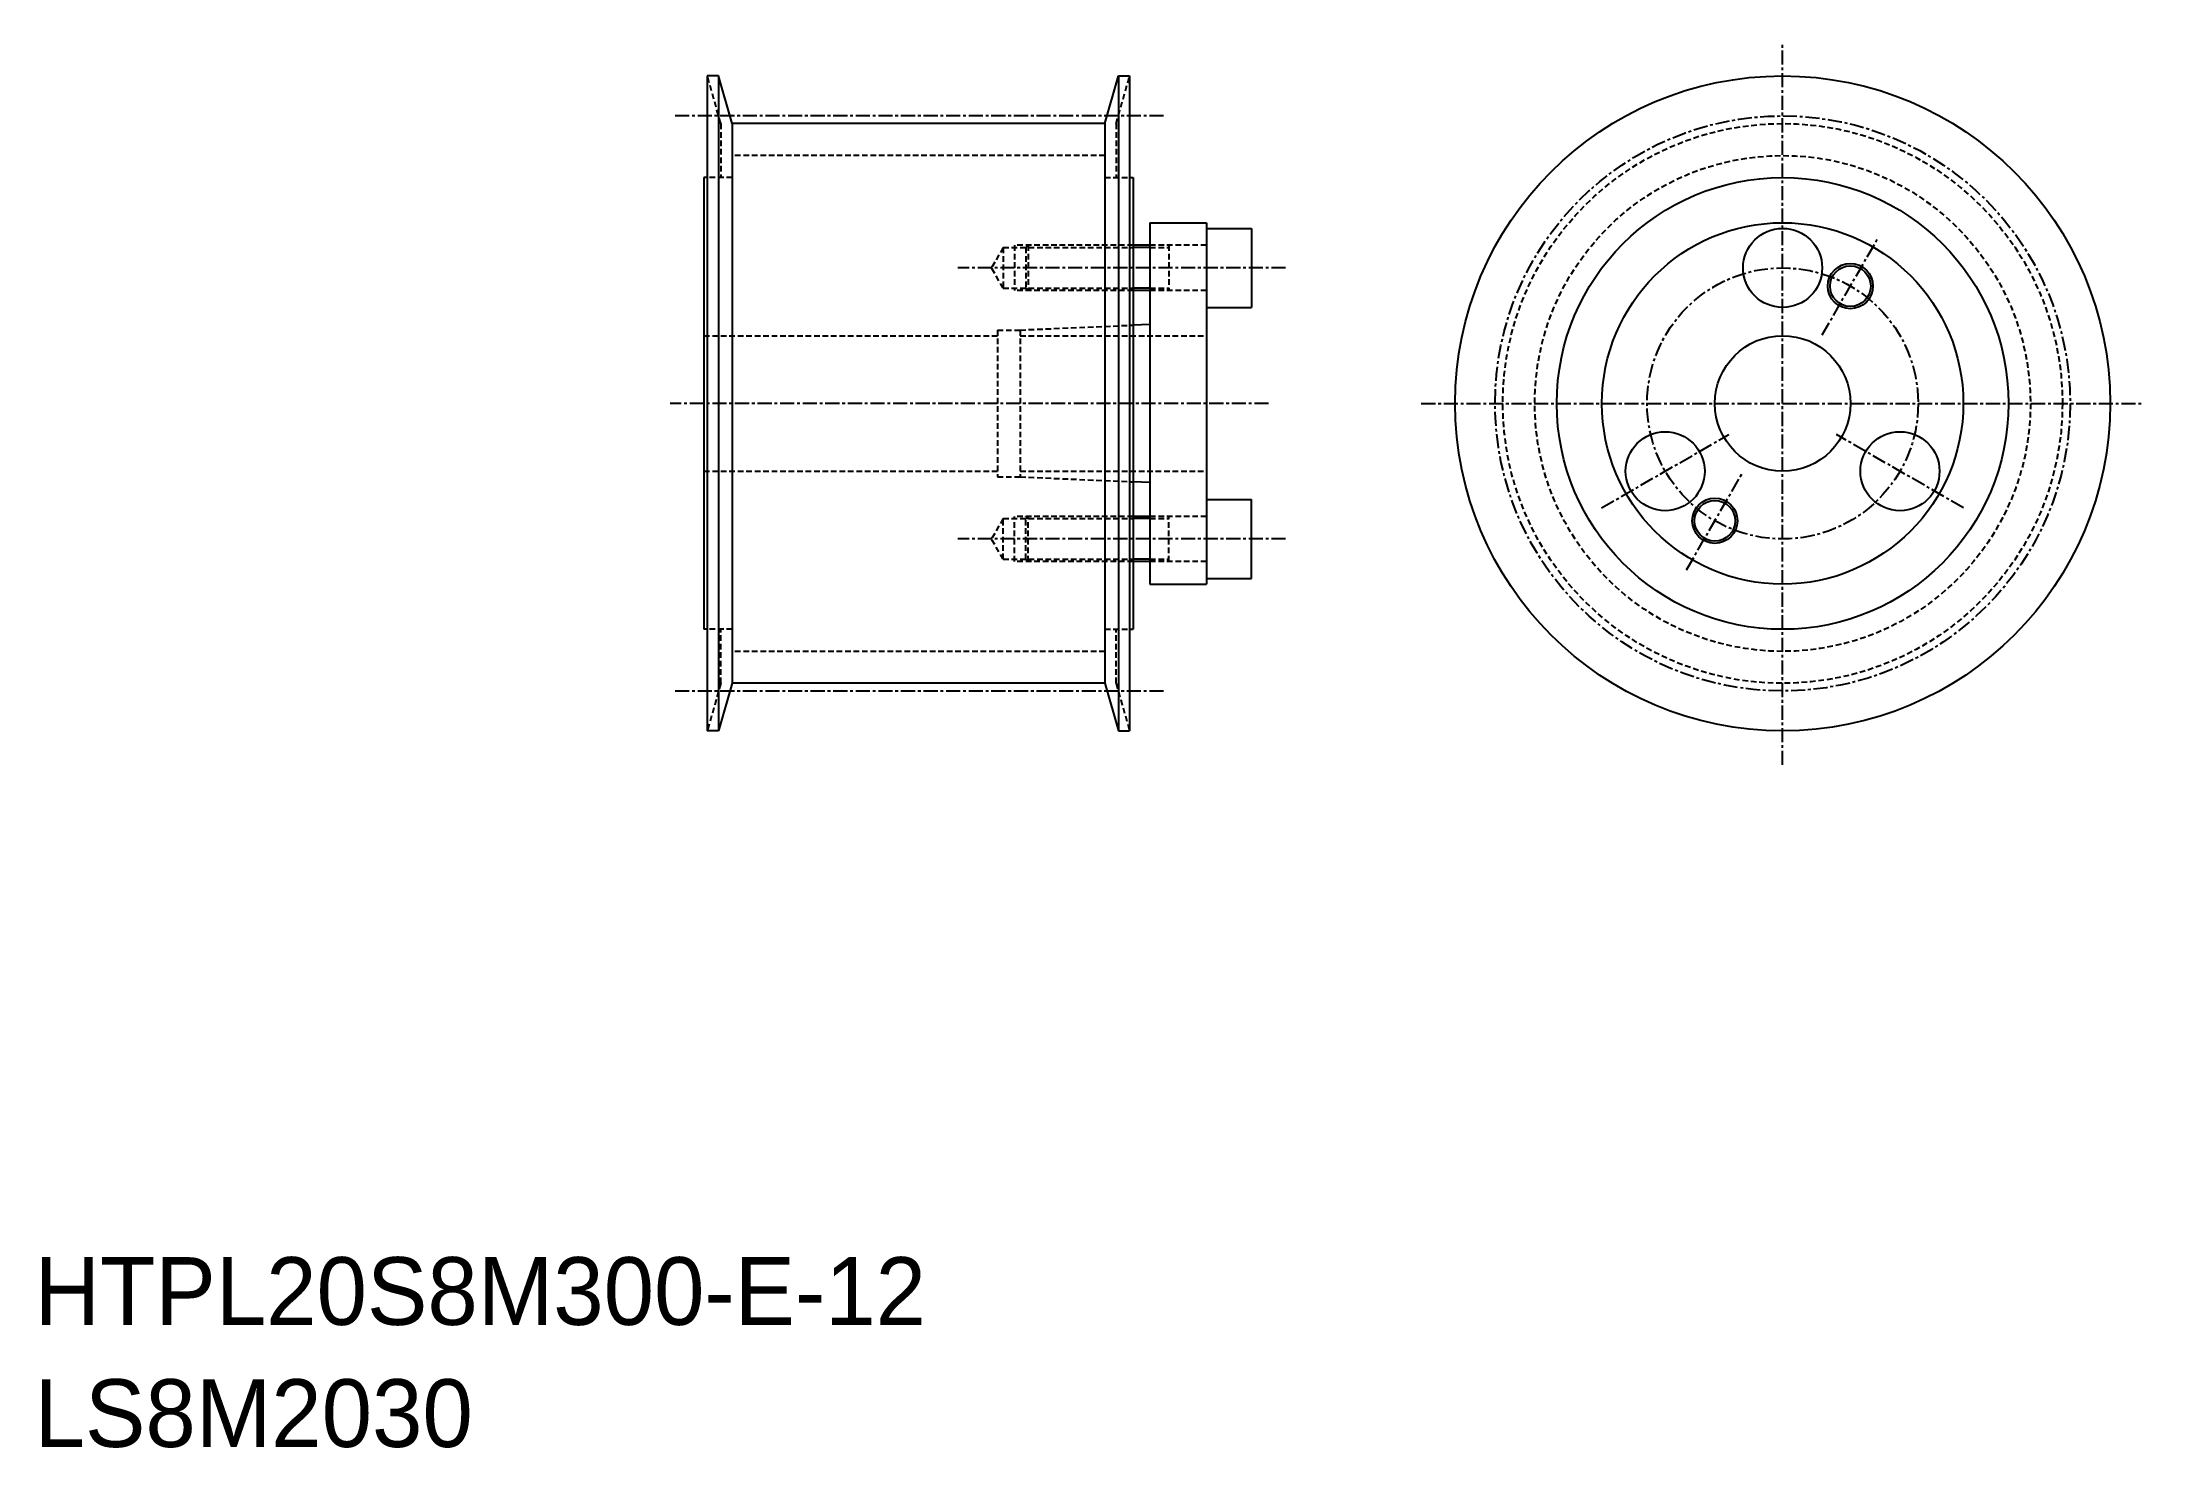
# Model space of a CAD drawing. Extents: x -285 to -99, y -61 to 64.
import ezdxf

# ---------------------------------------------------------------- set-up
doc = ezdxf.new("R2010")
doc.units = 0
doc.linetypes.add('CENTER', pattern=[2, 1.25, -0.25, 0.25, -0.25])
doc.linetypes.add('DASHED', pattern=[0.75, 0.5, -0.25])
doc.layers.get('0').update_dxf_attribs({"linetype": 'CONTINUOUS'})
doc.layers.add('CENTER', color=1, linetype='CENTER')

msp = doc.modelspace()

# ---------------------------------------------------------------- linework, layer by layer
at = {"color": 7, "linetype": 'CONTINUOUS'}
for p, q in [((-226.42, 60.59), (-226.42, 2.59)), ((-225.42, 60.59), (-226.42, 60.59)), ((-225.42, 60.59), (-225.42, 2.59)), ((-224.22, 56.37), (-225.42, 60.59)), ((-191.22, 56.37), (-190.02, 60.59)), ((-190.02, 60.59), (-190.02, 2.59)), ((-190.02, 60.59), (-189.02, 60.59)), ((-189.02, 60.59), (-189.02, 2.59)), ((-191.22, 56.37), (-224.22, 56.37)), ((-224.22, 56.37), (-224.22, 6.81)), ((-191.22, 56.37), (-191.22, 6.81)), ((-226.72, 51.59), (-226.72, 11.59)), ((-226.42, 51.59), (-226.72, 51.59)), ((-189.02, 51.59), (-188.72, 51.59)), ((-188.72, 51.59), (-188.72, 11.59)), ((-187.22, 47.59), (-187.22, 15.59)), ((-187.22, 47.59), (-182.22, 47.59)), ((-182.22, 47.59), (-182.22, 15.59)), ((-182.22, 47.09), (-178.22, 47.09)), ((-178.22, 47.09), (-178.22, 40.09)), ((-187.22, 45.59), (-188.72, 45.59)), ((-187.22, 41.59), (-188.72, 41.59)), ((-182.22, 40.09), (-178.22, 40.09)), ((-187.22, 38.59), (-188.72, 38.52)), ((-187.22, 24.59), (-188.72, 24.65)), ((-182.22, 23.09), (-178.22, 23.09)), ((-178.22, 16.09), (-178.22, 23.09)), ((-187.22, 21.59), (-188.72, 21.59)), ((-187.22, 17.59), (-188.72, 17.59)), ((-187.22, 15.59), (-182.22, 15.59)), ((-182.22, 16.09), (-178.22, 16.09)), ((-226.42, 11.59), (-226.72, 11.59)), ((-189.02, 11.59), (-188.72, 11.59)), ((-224.22, 6.81), (-225.42, 2.59)), ((-191.22, 6.81), (-224.22, 6.81)), ((-191.22, 6.81), (-190.02, 2.59)), ((-225.42, 2.59), (-226.42, 2.59)), ((-190.02, 2.59), (-189.02, 2.59))]:
    msp.add_line(p, q, dxfattribs=at)
at = {"color": 3, "linetype": 'DASHED'}
for p, q in [((-225.22, 56.37), (-226.42, 60.59)), ((-190.22, 56.37), (-189.02, 60.59)), ((-225.22, 56.37), (-225.22, 51.59)), ((-190.22, 56.37), (-190.22, 51.59)), ((-191.22, 53.54), (-224.22, 53.54)), ((-224.22, 51.59), (-226.42, 51.59)), ((-191.22, 51.59), (-189.02, 51.59)), ((-200.22, 45.39), (-201.25, 43.59)), ((-200.22, 45.39), (-200.22, 41.79)), ((-200.22, 45.39), (-188.72, 45.39)), ((-199.22, 45.59), (-199.22, 41.59)), ((-188.72, 45.59), (-199.22, 45.59)), ((-198.02, 45.59), (-198.22, 45.39)), ((-198.22, 45.39), (-198.22, 41.59)), ((-198.02, 45.59), (-198.02, 41.59)), ((-182.22, 45.59), (-187.22, 45.59)), ((-187.22, 45.39), (-185.55, 45.39)), ((-185.55, 45.59), (-185.55, 41.59)), ((-200.22, 41.79), (-201.25, 43.59)), ((-200.22, 41.79), (-188.72, 41.79)), ((-188.72, 41.59), (-199.22, 41.59)), ((-198.02, 41.59), (-198.22, 41.79)), ((-187.22, 41.79), (-185.55, 41.79)), ((-182.22, 41.59), (-187.22, 41.59)), ((-226.72, 37.59), (-200.72, 37.59)), ((-200.72, 38.09), (-200.72, 25.09)), ((-200.72, 38.09), (-198.72, 38.09)), ((-198.72, 38.09), (-188.72, 38.52)), ((-198.72, 38.09), (-198.72, 25.09)), ((-198.72, 37.59), (-182.22, 37.59)), ((-226.72, 25.59), (-200.72, 25.59)), ((-200.72, 25.09), (-198.72, 25.09)), ((-198.72, 25.59), (-182.22, 25.59)), ((-198.72, 25.09), (-188.72, 24.65)), ((-200.22, 21.39), (-201.25, 19.59)), ((-200.22, 17.79), (-200.22, 21.39)), ((-200.22, 21.39), (-188.72, 21.39)), ((-199.22, 17.59), (-199.22, 21.59)), ((-188.72, 21.59), (-199.22, 21.59)), ((-198.22, 17.79), (-198.22, 21.59)), ((-198.02, 21.59), (-198.22, 21.39)), ((-198.02, 17.59), (-198.02, 21.59)), ((-182.22, 21.59), (-187.22, 21.59)), ((-187.22, 21.39), (-185.55, 21.39)), ((-185.55, 17.59), (-185.55, 21.59)), ((-200.22, 17.79), (-201.25, 19.59)), ((-200.22, 17.79), (-188.72, 17.79)), ((-188.72, 17.59), (-199.22, 17.59)), ((-198.02, 17.59), (-198.22, 17.79)), ((-187.22, 17.79), (-185.55, 17.79)), ((-182.22, 17.59), (-187.22, 17.59)), ((-224.22, 11.59), (-226.42, 11.59)), ((-225.22, 6.81), (-225.22, 11.59)), ((-191.22, 11.59), (-189.02, 11.59)), ((-190.22, 6.81), (-190.22, 11.59)), ((-191.22, 9.64), (-224.22, 9.64)), ((-225.22, 6.81), (-226.42, 2.59)), ((-190.22, 6.81), (-189.02, 2.59))]:
    msp.add_line(p, q, dxfattribs=at)
at = {"color": 3, "linetype": 'CONTINUOUS'}
for p, q in [((-187.22, 45.39), (-188.72, 45.39)), ((-187.22, 41.79), (-188.72, 41.79)), ((-187.22, 21.39), (-188.72, 21.39)), ((-187.22, 17.79), (-188.72, 17.79))]:
    msp.add_line(p, q, dxfattribs=at)
at = {"color": 7, "linetype": 'CONTINUOUS'}
for centre, radius in [((-131.2, 31.59), 29), ((-131.2, 31.59), 20), ((-131.2, 31.59), 16), ((-131.2, 43.59), 3.5), ((-125.2, 41.98), 1.8), ((-131.2, 31.59), 6), ((-141.6, 25.59), 3.5), ((-120.81, 25.59), 3.5), ((-137.2, 21.2), 1.8)]:
    msp.add_circle(centre, radius, dxfattribs=at)
at = {"color": 3, "linetype": 'DASHED'}
for radius in [24.78, 21.95]:
    msp.add_circle((-131.2, 31.59), radius, dxfattribs=at)
at = {"color": 3, "linetype": 'CONTINUOUS'}
for centre in [(-125.2, 41.98), (-137.2, 21.2)]:
    msp.add_circle(centre, 2, dxfattribs=at)
at = {"layer": 'CENTER', "color": 1, "linetype": 'CENTER'}
for p, q in [((-131.2, -0.41), (-131.2, 63.59)), ((-186.02, 57.05), (-229.42, 57.05)), ((-127.7, 37.65), (-122.7, 46.31)), ((-175.22, 43.59), (-204.25, 43.59)), ((-176.72, 31.59), (-229.72, 31.59)), ((-163.2, 31.59), (-99.2, 31.59)), ((-147.23, 22.34), (-135.97, 28.84)), ((-115.18, 22.34), (-126.44, 28.84)), ((-139.7, 16.87), (-134.7, 25.53)), ((-175.22, 19.59), (-204.25, 19.59)), ((-186.02, 6.12), (-229.42, 6.12))]:
    msp.add_line(p, q, dxfattribs=at)
for radius in [25.46, 12]:
    msp.add_circle((-131.2, 31.59), radius, dxfattribs=at)

# ---------------------------------------------------------------- texts
at = {"color": 7, "linetype": 'CONTINUOUS'}
for s, p in [('HTPL20S8M300-E-12', (-285.99, -50)), ('LS8M2030', (-285.99, -60.81))]:
    msp.add_text(s, height=6, dxfattribs=at).set_placement(p)

doc.saveas('drawing.dxf')
